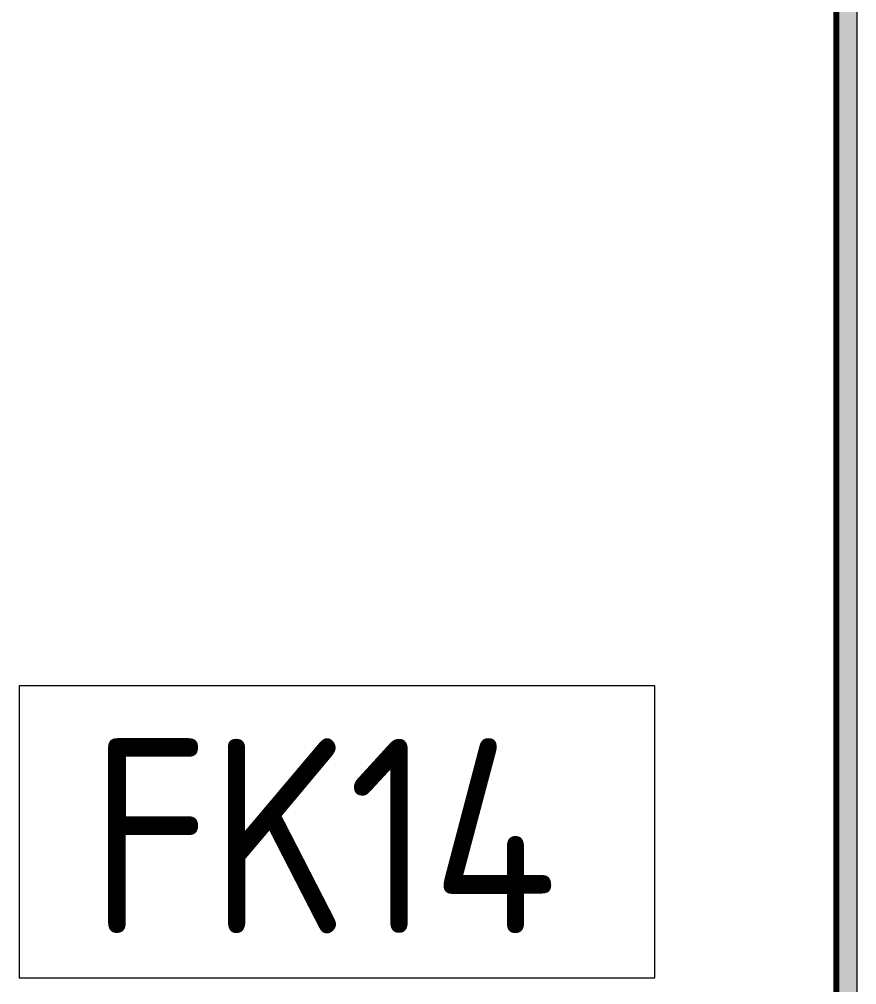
# Model space of a CAD drawing. Header units: millimetres. Extents: x 35157 to 232994, y -8553 to 29000.
# Drawn here: x 55699 to 56560, y 581 to 1573 of the extents above; entities that cross this region are included whole.
import ezdxf

# ---------------------------------------------------------------- set-up
doc = ezdxf.new("R2010")
doc.units = ezdxf.units.MM
for name, color, linetype, lineweight in [('A-WALL', 7, 'Continuous', 9), ('A-WALL-IDEN', 7, 'Continuous', 9), ('I-WALL', 7, 'Continuous', 9)]:
    doc.layers.add(name, color=color, linetype=linetype, lineweight=lineweight)
doc.layers.add('A-WALL-4', color=7, linetype='Continuous', lineweight=9, true_color=0xff80c0)
doc.layers.add('I-WALL-9', color=7, linetype='Continuous', lineweight=80, true_color=0xff80c0)
doc.styles.add('GOST Common', font='GOST_Common.ttf', dxfattribs={"width": 0.9, "height": 200})

# ---------------------------------------------------------------- blocks, each defined once
blk = doc.blocks.new('М_стена_0001 - Типоразмер_без рамки-25382661-План отделки стен 2 этажа в осях 12-23')
at = {"layer": 'A-WALL-IDEN'}
for p, q in [((3.2578, 1.5234), (-3.2734, 1.5234)), ((-3.2734, 1.5234), (-3.2734, -1.4766)), ((3.2578, -1.4766), (3.2578, 1.5234)), ((-3.2734, -1.4766), (3.2578, -1.4766))]:
    blk.add_line(p, q, dxfattribs=at)

msp = doc.modelspace()

# ---------------------------------------------------------------- hatches: boundary and pattern name
at = {"layer": 'I-WALL'}
h = msp.add_hatch(dxfattribs=at)
h.set_pattern_fill('FP_63', color=256, style=0, pattern_type=2)
h.set_pattern_definition([(0, (0, 0), (121.92, 30.48), [10.058, -81.382, 10.058, -81.382, -487.68]), (0, (0, 0), (121.92, 30.48), [-182.88, 10.058, -172.822, 10.058, -81.382, -213.36]), (0, (0, 0), (121.92, 30.48), [-457.2, 10.058, -50.902, 10.058, -142.342]), (120, (45.72, 15.24), (-87.356454, 90.345817), [10.058, -81.382, 10.058, -81.382, -487.68]), (120, (45.72, 15.24), (-87.356454, 90.345817), [-182.88, 10.058, -172.822, 10.058, -81.382, -213.36]), (120, (45.72, 15.24), (-87.356454, 90.345817), [-457.2, 10.058, -50.902, 10.058, -142.342]), (240, (60.96, 76.2), (-34.563546, -120.825817), [10.058, -81.382, 10.058, -81.382, -487.68]), (240, (60.96, 76.2), (-34.563546, -120.825817), [-182.88, 10.058, -172.822, 10.058, -81.382, -213.36]), (240, (60.96, 76.2), (-34.563546, -120.825817), [-457.2, 10.058, -50.902, 10.058, -142.342])])
h.paths.add_polyline_path([(56540, 470), (56560, 470), (56560, 7070), (56540, 7070), (56540, 471)])

# ---------------------------------------------------------------- linework, layer by layer
at = {"layer": 'A-WALL'}
msp.add_line((56560, 7150), (56560, 425), dxfattribs=at)
at = {"layer": 'A-WALL-4'}
msp.add_line((56540, 471), (56540, 7050), dxfattribs=at)
at = {"layer": 'I-WALL-9'}
msp.add_line((56539, 7049), (56539, 471), dxfattribs=at)

# ---------------------------------------------------------------- block references
at = {"layer": 'A-WALL-IDEN', "xscale": 99.99999999999993, "yscale": 99.99999999999993, "zscale": 99.99999999999993}
msp.add_blockref('М_стена_0001 - Типоразмер_без рамки-25382661-План отделки стен 2 этажа в осях 12-23', (56026.68, 735.98), dxfattribs=at)

# ---------------------------------------------------------------- texts
at = {"layer": 'A-WALL-IDEN', "insert": (55772.19, 834.01), "char_height": 200, "width": 627.7213, "attachment_point": 1, "style": 'GOST Common'}
msp.add_mtext('FK14', dxfattribs=at)

doc.saveas('drawing.dxf')
